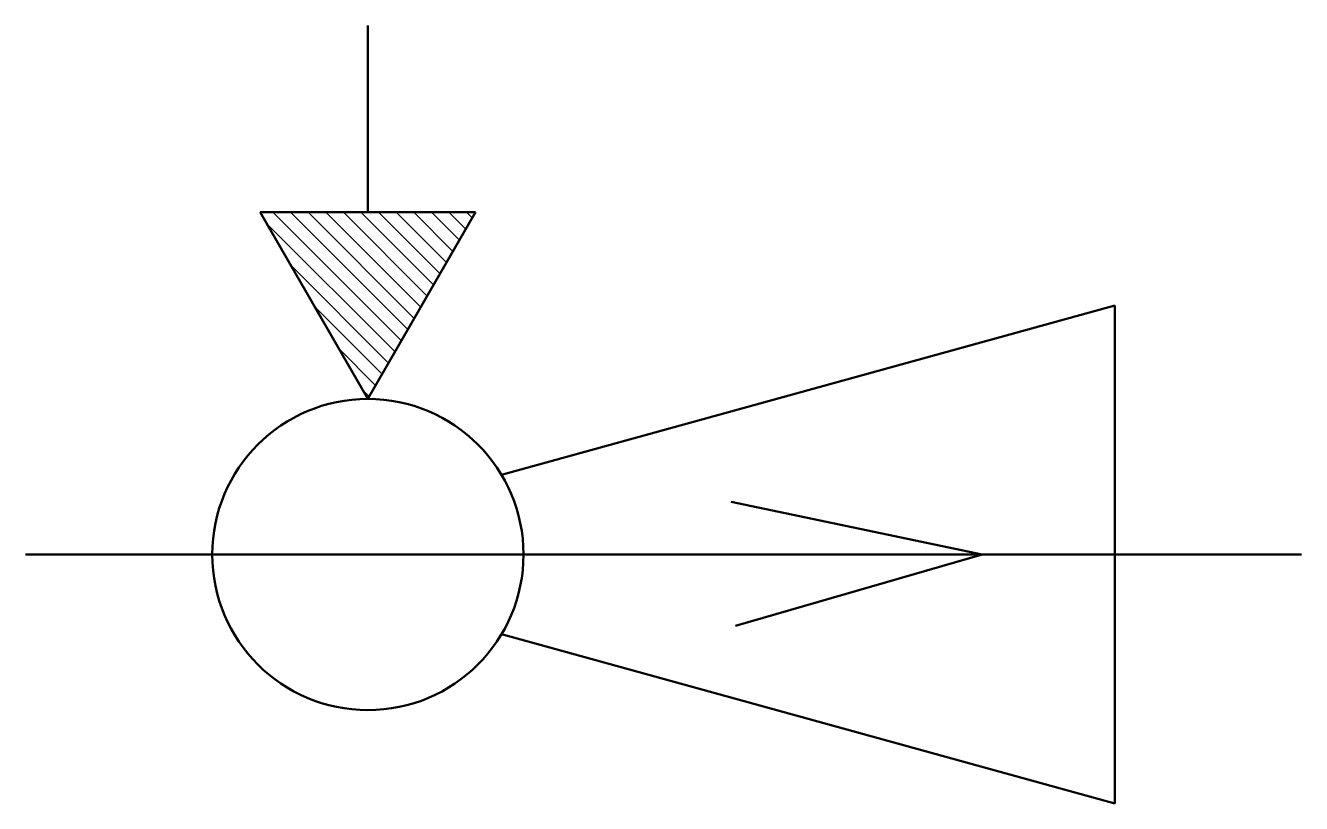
# Model space of a CAD drawing. Header units: millimetres. Extents: x 395.9 to 416.4, y -260.4 to -247.9.
import ezdxf

# ---------------------------------------------------------------- set-up
doc = ezdxf.new("R2010")
doc.units = ezdxf.units.MM
doc.linetypes.add('K5LT32768', pattern=[0])
doc.linetypes.add('K5LT_BASIC', pattern=[0])

msp = doc.modelspace()

# ---------------------------------------------------------------- linework, layer by layer
at = {"color": 1, "linetype": 'K5LT_BASIC', "lineweight": 50}
for p, q in [((401.399, -250.881), (401.399, -247.881)), ((399.669, -250.881), (401.399, -253.881)), ((399.669, -250.881), (403.129, -250.881)), ((401.399, -253.881), (403.129, -250.881)), ((413.399, -252.381), (403.545, -255.099)), ((413.399, -252.381), (413.399, -260.381)), ((411.268, -256.381), (407.238, -255.533)), ((395.899, -256.381), (416.399, -256.381)), ((411.268, -256.381), (407.308, -257.527)), ((413.399, -260.381), (403.545, -257.663))]:
    msp.add_line(p, q, dxfattribs=at)
at = {"color": 7, "linetype": 'K5LT32768', "lineweight": 20}
for p, q in [((401.938, -252.946), (399.873, -250.881)), ((400.156, -250.881), (402.041, -252.767)), ((402.145, -252.587), (400.439, -250.881)), ((400.722, -250.881), (402.248, -252.408)), ((402.352, -252.228), (401.005, -250.881)), ((401.287, -250.881), (402.455, -252.049)), ((402.559, -251.87), (401.57, -250.881)), ((401.853, -250.881), (402.662, -251.69)), ((402.766, -251.511), (402.136, -250.881)), ((402.419, -250.881), (402.869, -251.331)), ((402.972, -251.152), (402.702, -250.881)), ((402.984, -250.881), (403.076, -250.973)), ((399.775, -251.066), (401.835, -253.125)), ((401.731, -253.305), (400.161, -251.734)), ((400.546, -252.402), (401.628, -253.484)), ((401.524, -253.664), (400.931, -253.071)), ((401.317, -253.739), (401.421, -253.843))]:
    msp.add_line(p, q, dxfattribs=at)
at = {"color": 1, "linetype": 'K5LT_BASIC', "lineweight": 50}
for start, end in [(0, 180), (180, 0)]:
    msp.add_arc((401.399, -256.381), 2.5, start, end, dxfattribs=at)

doc.saveas('drawing.dxf')
